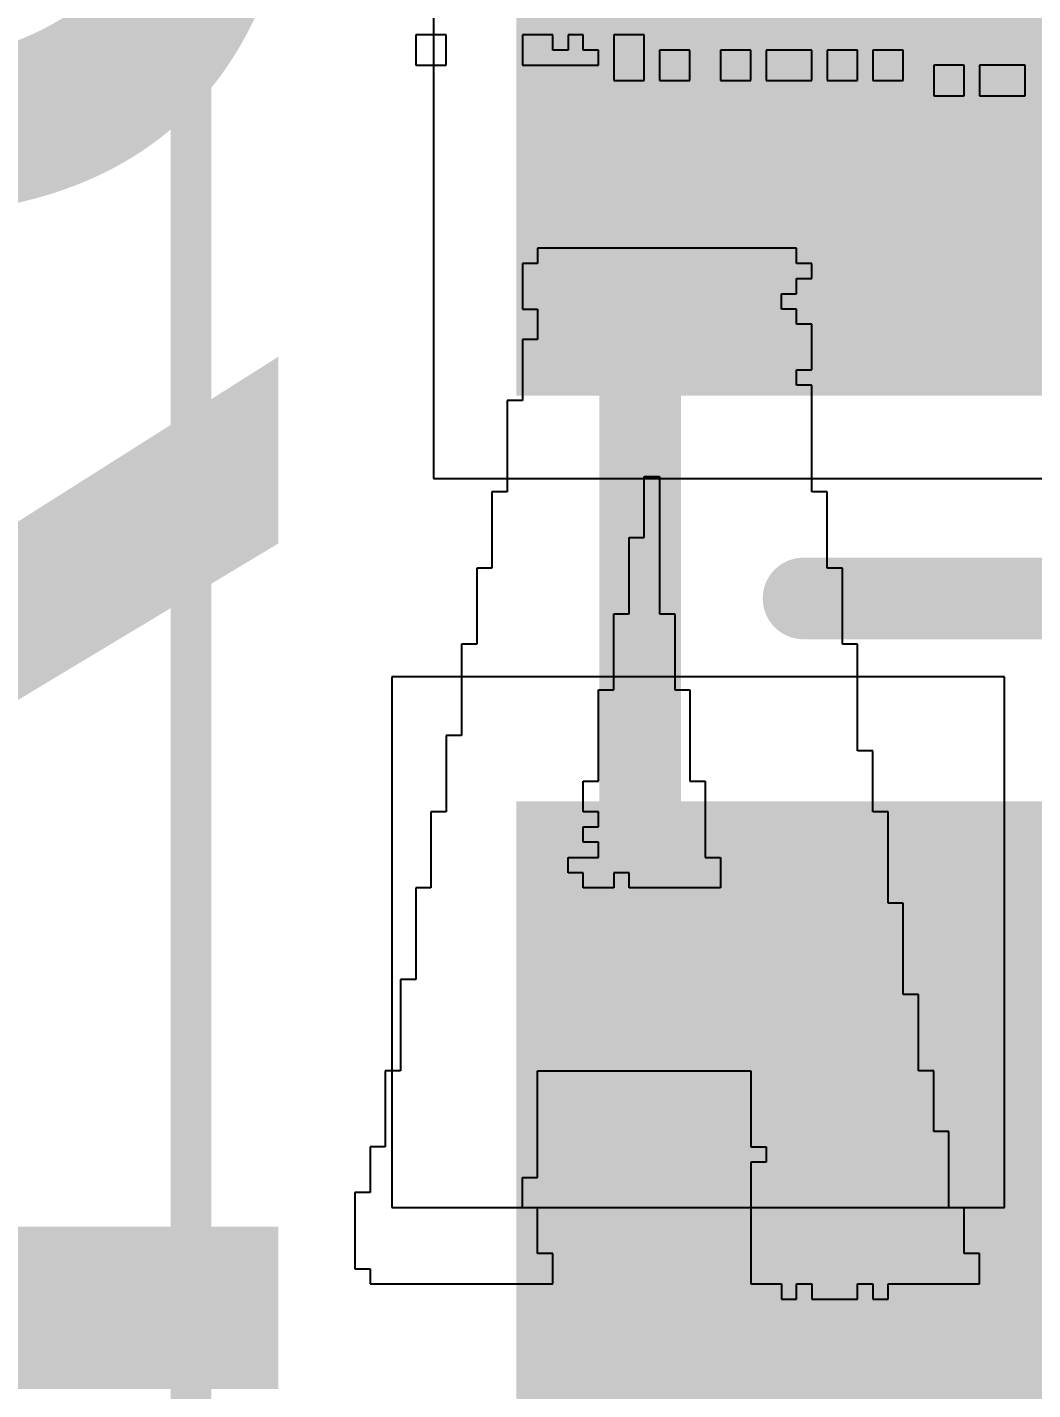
# Model space of a CAD drawing. Header units: millimetres. Extents: x 0 to 168, y 0 to 109.
# Drawn here: x 79.321 to 80.553, y 68.754 to 70.423 of the extents above; entities that cross this region are included whole.
import ezdxf

# ---------------------------------------------------------------- set-up
doc = ezdxf.new("R2010")
doc.units = ezdxf.units.MM
for name, color, linetype in [('BottomOverlay', 54, 'Continuous'), ('Mechanical13', 56, 'Continuous'), ('Mechanical15', 56, 'Continuous'), ('TopLayer', 1, 'Continuous'), ('TopOverlay', 2, 'Continuous'), ('TopPaste', 8, 'Continuous'), ('TopSolder', 216, 'Continuous')]:
    doc.layers.add(name, color=color, linetype=linetype)
doc.styles.add('Arial', font='arial.ttf', dxfattribs={"height": 0.2})

# ---------------------------------------------------------------- blocks, each defined once
blk = doc.blocks.new('RES0805_140')
at = {"layer": 'TopLayer'}
for points in [[(-1.65, -0.75), (-1.65, 0.75), (-0.35, 0.75), (-0.35, -0.75)], [(0.35, -0.75), (0.35, 0.75), (1.65, 0.75), (1.65, -0.75)]]:
    blk.add_hatch(color=1, dxfattribs=at).paths.add_polyline_path(points)
at = {"layer": 'TopPaste'}
for points in [[(-1.65, -0.75), (-1.65, 0.75), (-0.35, 0.75), (-0.35, -0.75)], [(0.35, -0.75), (0.35, 0.75), (1.65, 0.75), (1.65, -0.75)]]:
    blk.add_hatch(color=8, dxfattribs=at).paths.add_polyline_path(points)
at = {"layer": 'TopSolder'}
for points in [[(-1.7516, -0.8516), (-1.7516, 0.8516), (-0.2484, 0.8516), (-0.2484, -0.8516)], [(0.2484, -0.8516), (0.2484, 0.8516), (1.7516, 0.8516), (1.7516, -0.8516)]]:
    blk.add_hatch(color=216, dxfattribs=at).paths.add_polyline_path(points)
at = {"layer": 'Mechanical13', "const_width": 0.1}
blk.add_lwpolyline([(1.1, -0.7), (-1.1, -0.7)], dxfattribs=at)
at = {"layer": 'Mechanical15'}
for points, const_width in [([(0, -0.5), (0, 0.5)], 0.1), ([(2.15, -1.25), (-2.15, -1.25)], 0.05)]:
    blk.add_lwpolyline(points, dxfattribs=dict(at, const_width=const_width))
at = {"layer": 'Mechanical15', "const_width": 0.05}
blk.add_lwpolyline([(-0.025, -0.5, 1), (0.025, -0.5, 1)], format="xyb", close=True, dxfattribs=at)

msp = doc.modelspace()

# ---------------------------------------------------------------- linework, layer by layer
at = {"layer": 'BottomOverlay'}
for p, q in [((79.8345, 70.4132), (79.7971, 70.4132)), ((79.7971, 70.4132), (79.7971, 70.3945)), ((79.8345, 70.3945), (79.8345, 70.4132)), ((79.965, 70.4132), (79.9277, 70.4132)), ((79.9277, 70.4132), (79.9277, 70.3945)), ((79.965, 70.3945), (79.965, 70.4132)), ((80.0023, 70.4132), (79.9837, 70.4132)), ((79.9837, 70.4132), (79.9837, 70.3945)), ((80.0023, 70.3945), (80.0023, 70.4132)), ((80.077, 70.4132), (80.0396, 70.4132)), ((80.0396, 70.4132), (80.0396, 70.3945)), ((80.077, 70.3945), (80.077, 70.4132)), ((79.7971, 70.3945), (79.7971, 70.3759)), ((79.8345, 70.3759), (79.8345, 70.3945)), ((79.9277, 70.3945), (79.9277, 70.3759)), ((79.9837, 70.3945), (79.965, 70.3945)), ((80.021, 70.3945), (80.0023, 70.3945)), ((80.021, 70.3759), (80.021, 70.3945)), ((80.0396, 70.3945), (80.0396, 70.3759)), ((80.077, 70.3759), (80.077, 70.3945)), ((80.1329, 70.3945), (80.0956, 70.3945)), ((80.0956, 70.3945), (80.0956, 70.3759)), ((80.1329, 70.3759), (80.1329, 70.3945)), ((80.2075, 70.3945), (80.1702, 70.3945)), ((80.1702, 70.3945), (80.1702, 70.3759)), ((80.2075, 70.3759), (80.2075, 70.3945)), ((80.2821, 70.3945), (80.2262, 70.3945)), ((80.2262, 70.3945), (80.2262, 70.3759)), ((80.2821, 70.3759), (80.2821, 70.3945)), ((80.3381, 70.3945), (80.3008, 70.3945)), ((80.3008, 70.3945), (80.3008, 70.3759)), ((80.3381, 70.3759), (80.3381, 70.3945)), ((80.3941, 70.3945), (80.3568, 70.3945)), ((80.3568, 70.3945), (80.3568, 70.3759)), ((80.3941, 70.3759), (80.3941, 70.3945)), ((79.7971, 70.3759), (79.8345, 70.3759)), ((79.9277, 70.3759), (80.021, 70.3759)), ((80.0396, 70.3759), (80.0396, 70.3572)), ((80.077, 70.3572), (80.077, 70.3759)), ((80.0956, 70.3759), (80.0956, 70.3572)), ((80.1329, 70.3572), (80.1329, 70.3759)), ((80.1702, 70.3759), (80.1702, 70.3572)), ((80.2075, 70.3572), (80.2075, 70.3759)), ((80.2262, 70.3759), (80.2262, 70.3572)), ((80.2821, 70.3572), (80.2821, 70.3759)), ((80.3008, 70.3759), (80.3008, 70.3572)), ((80.3381, 70.3572), (80.3381, 70.3759)), ((80.3568, 70.3759), (80.3568, 70.3572)), ((80.3941, 70.3572), (80.3941, 70.3759)), ((80.4687, 70.3759), (80.4314, 70.3759)), ((80.4314, 70.3759), (80.4314, 70.3572)), ((80.4687, 70.3572), (80.4687, 70.3759)), ((80.5433, 70.3759), (80.4873, 70.3759)), ((80.4873, 70.3759), (80.4873, 70.3572)), ((80.5433, 70.3572), (80.5433, 70.3759)), ((80.0396, 70.3572), (80.077, 70.3572)), ((80.0956, 70.3572), (80.1329, 70.3572)), ((80.1702, 70.3572), (80.2075, 70.3572)), ((80.2262, 70.3572), (80.2821, 70.3572)), ((80.3008, 70.3572), (80.3381, 70.3572)), ((80.3568, 70.3572), (80.3941, 70.3572)), ((80.4314, 70.3572), (80.4314, 70.3386)), ((80.4687, 70.3386), (80.4687, 70.3572)), ((80.4873, 70.3572), (80.4873, 70.3386)), ((80.5433, 70.3386), (80.5433, 70.3572)), ((80.4314, 70.3386), (80.4687, 70.3386)), ((80.4873, 70.3386), (80.5433, 70.3386)), ((80.2635, 70.152), (79.9464, 70.152)), ((79.9464, 70.152), (79.9464, 70.1334)), ((80.2635, 70.1334), (80.2635, 70.152)), ((79.9464, 70.1334), (79.9277, 70.1334)), ((79.9277, 70.1334), (79.9277, 70.1147)), ((80.2821, 70.1334), (80.2635, 70.1334)), ((80.2821, 70.1147), (80.2821, 70.1334)), ((79.9277, 70.1147), (79.9277, 70.0961)), ((80.2635, 70.0961), (80.2635, 70.1147)), ((80.2635, 70.1147), (80.2821, 70.1147)), ((79.9277, 70.0961), (79.9277, 70.0774)), ((80.2448, 70.0774), (80.2448, 70.0961)), ((80.2448, 70.0961), (80.2635, 70.0961)), ((79.9277, 70.0774), (79.9464, 70.0774)), ((79.9464, 70.0774), (79.9464, 70.0588)), ((80.2635, 70.0774), (80.2448, 70.0774)), ((80.2635, 70.0588), (80.2635, 70.0774)), ((79.9464, 70.0588), (79.9464, 70.0401)), ((80.2821, 70.0588), (80.2635, 70.0588)), ((80.2821, 70.0401), (80.2821, 70.0588)), ((79.9464, 70.0401), (79.9277, 70.0401)), ((79.9277, 70.0401), (79.9277, 70.0214)), ((80.2821, 70.0214), (80.2821, 70.0401)), ((79.9277, 70.0214), (79.9277, 70.0028)), ((80.2821, 70.0028), (80.2821, 70.0214)), ((79.9277, 70.0028), (79.9277, 69.9841)), ((80.2635, 69.9841), (80.2635, 70.0028)), ((80.2635, 70.0028), (80.2821, 70.0028)), ((79.9277, 69.9841), (79.9277, 69.9655)), ((80.2821, 69.9841), (80.2635, 69.9841)), ((80.2821, 69.9655), (80.2821, 69.9841)), ((79.9277, 69.9655), (79.9091, 69.9655)), ((79.9091, 69.9655), (79.9091, 69.9468)), ((80.2821, 69.9468), (80.2821, 69.9655)), ((79.9091, 69.9468), (79.9091, 69.9282)), ((80.2821, 69.9282), (80.2821, 69.9468)), ((79.9091, 69.9282), (79.9091, 69.9095)), ((80.2821, 69.9095), (80.2821, 69.9282)), ((79.9091, 69.9095), (79.9091, 69.8909)), ((80.2821, 69.8909), (80.2821, 69.9095)), ((79.9091, 69.8909), (79.9091, 69.8722)), ((80.2821, 69.8722), (80.2821, 69.8909)), ((79.9091, 69.8722), (79.9091, 69.8536)), ((80.077, 69.8536), (80.077, 69.8722)), ((80.077, 69.8722), (80.0956, 69.8722)), ((80.0956, 69.8722), (80.0956, 69.8536)), ((80.2821, 69.8536), (80.2821, 69.8722)), ((79.9091, 69.8536), (79.8904, 69.8536)), ((79.8904, 69.8536), (79.8904, 69.8349)), ((80.077, 69.8349), (80.077, 69.8536)), ((80.0956, 69.8536), (80.0956, 69.8349)), ((80.3008, 69.8536), (80.2821, 69.8536)), ((80.3008, 69.8349), (80.3008, 69.8536)), ((79.8904, 69.8349), (79.8904, 69.8163)), ((80.077, 69.8163), (80.077, 69.8349)), ((80.0956, 69.8349), (80.0956, 69.8163)), ((80.3008, 69.8163), (80.3008, 69.8349)), ((79.8904, 69.8163), (79.8904, 69.7976)), ((80.077, 69.7976), (80.077, 69.8163)), ((80.0956, 69.8163), (80.0956, 69.7976)), ((80.3008, 69.7976), (80.3008, 69.8163)), ((79.8904, 69.7976), (79.8904, 69.779)), ((80.0583, 69.779), (80.0583, 69.7976)), ((80.0583, 69.7976), (80.077, 69.7976)), ((80.0956, 69.7976), (80.0956, 69.779)), ((80.3008, 69.779), (80.3008, 69.7976)), ((79.8904, 69.779), (79.8904, 69.7603)), ((80.0583, 69.7603), (80.0583, 69.779)), ((80.0956, 69.779), (80.0956, 69.7603)), ((80.3008, 69.7603), (80.3008, 69.779)), ((79.8904, 69.7603), (79.8718, 69.7603)), ((79.8718, 69.7603), (79.8718, 69.7416)), ((80.0583, 69.7416), (80.0583, 69.7603)), ((80.0956, 69.7603), (80.0956, 69.7416)), ((80.3195, 69.7603), (80.3008, 69.7603)), ((80.3195, 69.7416), (80.3195, 69.7603)), ((79.8718, 69.7416), (79.8718, 69.723)), ((80.0583, 69.723), (80.0583, 69.7416)), ((80.0956, 69.7416), (80.0956, 69.723)), ((80.3195, 69.723), (80.3195, 69.7416)), ((79.8718, 69.723), (79.8718, 69.7043)), ((80.0583, 69.7043), (80.0583, 69.723)), ((80.0956, 69.723), (80.0956, 69.7043)), ((80.3195, 69.7043), (80.3195, 69.723)), ((79.8718, 69.7043), (79.8718, 69.6857)), ((80.0396, 69.6857), (80.0396, 69.7043)), ((80.0396, 69.7043), (80.0583, 69.7043)), ((80.0956, 69.7043), (80.1143, 69.7043)), ((80.1143, 69.7043), (80.1143, 69.6857)), ((80.3195, 69.6857), (80.3195, 69.7043)), ((79.8718, 69.6857), (79.8718, 69.667)), ((80.0396, 69.667), (80.0396, 69.6857)), ((80.1143, 69.6857), (80.1143, 69.667)), ((80.3195, 69.667), (80.3195, 69.6857)), ((79.8718, 69.667), (79.8531, 69.667)), ((79.8531, 69.667), (79.8531, 69.6484)), ((80.0396, 69.6484), (80.0396, 69.667)), ((80.1143, 69.667), (80.1143, 69.6484)), ((80.3381, 69.667), (80.3195, 69.667)), ((80.3381, 69.6484), (80.3381, 69.667)), ((79.8531, 69.6484), (79.8531, 69.6297)), ((80.0396, 69.6297), (80.0396, 69.6484)), ((80.1143, 69.6484), (80.1143, 69.6297)), ((80.3381, 69.6297), (80.3381, 69.6484)), ((79.8531, 69.6297), (79.8531, 69.6111)), ((80.0396, 69.6111), (80.0396, 69.6297)), ((80.1143, 69.6297), (80.1143, 69.6111)), ((80.3381, 69.6111), (80.3381, 69.6297)), ((79.8531, 69.6111), (79.8531, 69.5924)), ((80.021, 69.5924), (80.021, 69.6111)), ((80.021, 69.6111), (80.0396, 69.6111)), ((80.1143, 69.6111), (80.1329, 69.6111)), ((80.1329, 69.6111), (80.1329, 69.5924)), ((80.3381, 69.5924), (80.3381, 69.6111)), ((79.8531, 69.5924), (79.8531, 69.5738)), ((80.021, 69.5738), (80.021, 69.5924)), ((80.1329, 69.5924), (80.1329, 69.5738)), ((80.3381, 69.5738), (80.3381, 69.5924)), ((79.8531, 69.5738), (79.8531, 69.5551)), ((80.021, 69.5551), (80.021, 69.5738)), ((80.1329, 69.5738), (80.1329, 69.5551)), ((80.3381, 69.5551), (80.3381, 69.5738)), ((79.8531, 69.5551), (79.8345, 69.5551)), ((79.8345, 69.5551), (79.8345, 69.5364)), ((80.021, 69.5364), (80.021, 69.5551)), ((80.1329, 69.5551), (80.1329, 69.5364)), ((80.3381, 69.5364), (80.3381, 69.5551)), ((79.8345, 69.5364), (79.8345, 69.5178)), ((80.021, 69.5178), (80.021, 69.5364)), ((80.1329, 69.5364), (80.1329, 69.5178)), ((80.3568, 69.5364), (80.3381, 69.5364)), ((80.3568, 69.5178), (80.3568, 69.5364)), ((79.8345, 69.5178), (79.8345, 69.4991)), ((80.021, 69.4991), (80.021, 69.5178)), ((80.1329, 69.5178), (80.1329, 69.4991)), ((80.3568, 69.4991), (80.3568, 69.5178)), ((79.8345, 69.4991), (79.8345, 69.4805)), ((80.0023, 69.4805), (80.0023, 69.4991)), ((80.0023, 69.4991), (80.021, 69.4991)), ((80.1329, 69.4991), (80.1516, 69.4991)), ((80.1516, 69.4991), (80.1516, 69.4805)), ((80.3568, 69.4805), (80.3568, 69.4991)), ((79.8345, 69.4805), (79.8345, 69.4618)), ((80.0023, 69.4618), (80.0023, 69.4805)), ((80.1516, 69.4805), (80.1516, 69.4618)), ((80.3568, 69.4618), (80.3568, 69.4805)), ((79.8345, 69.4618), (79.8158, 69.4618)), ((79.8158, 69.4618), (79.8158, 69.4432)), ((80.021, 69.4618), (80.0023, 69.4618)), ((80.021, 69.4432), (80.021, 69.4618)), ((80.1516, 69.4618), (80.1516, 69.4432)), ((80.3754, 69.4618), (80.3568, 69.4618)), ((80.3754, 69.4432), (80.3754, 69.4618)), ((79.8158, 69.4432), (79.8158, 69.4245)), ((80.0023, 69.4245), (80.0023, 69.4432)), ((80.0023, 69.4432), (80.021, 69.4432)), ((80.1516, 69.4432), (80.1516, 69.4245)), ((80.3754, 69.4245), (80.3754, 69.4432)), ((79.8158, 69.4245), (79.8158, 69.4059)), ((80.021, 69.4245), (80.0023, 69.4245)), ((80.021, 69.4059), (80.021, 69.4245)), ((80.1516, 69.4245), (80.1516, 69.4059)), ((80.3754, 69.4059), (80.3754, 69.4245)), ((79.8158, 69.4059), (79.8158, 69.3872)), ((79.9837, 69.3872), (79.9837, 69.4059)), ((79.9837, 69.4059), (80.021, 69.4059)), ((80.1516, 69.4059), (80.1702, 69.4059)), ((80.1702, 69.4059), (80.1702, 69.3872)), ((80.3754, 69.3872), (80.3754, 69.4059)), ((79.8158, 69.3872), (79.8158, 69.3686)), ((80.0023, 69.3872), (79.9837, 69.3872)), ((80.0023, 69.3686), (80.0023, 69.3872)), ((80.0583, 69.3872), (80.0396, 69.3872)), ((80.0396, 69.3872), (80.0396, 69.3686)), ((80.0583, 69.3686), (80.0583, 69.3872)), ((80.1702, 69.3872), (80.1702, 69.3686)), ((80.3754, 69.3686), (80.3754, 69.3872)), ((79.8158, 69.3686), (79.7971, 69.3686)), ((79.7971, 69.3686), (79.7971, 69.3499)), ((80.0396, 69.3686), (80.0023, 69.3686)), ((80.1702, 69.3686), (80.0583, 69.3686)), ((80.3754, 69.3499), (80.3754, 69.3686)), ((79.7971, 69.3499), (79.7971, 69.3313)), ((80.3941, 69.3499), (80.3754, 69.3499)), ((80.3941, 69.3313), (80.3941, 69.3499)), ((79.7971, 69.3313), (79.7971, 69.3126)), ((80.3941, 69.3126), (80.3941, 69.3313)), ((79.7971, 69.3126), (79.7971, 69.2939)), ((80.3941, 69.2939), (80.3941, 69.3126)), ((79.7971, 69.2939), (79.7971, 69.2753)), ((80.3941, 69.2753), (80.3941, 69.2939)), ((79.7971, 69.2753), (79.7971, 69.2566)), ((80.3941, 69.2566), (80.3941, 69.2753)), ((79.7971, 69.2566), (79.7785, 69.2566)), ((79.7785, 69.2566), (79.7785, 69.238)), ((80.3941, 69.238), (80.3941, 69.2566)), ((79.7785, 69.238), (79.7785, 69.2193)), ((80.4127, 69.238), (80.3941, 69.238)), ((80.4127, 69.2193), (80.4127, 69.238)), ((79.7785, 69.2193), (79.7785, 69.2007)), ((80.4127, 69.2007), (80.4127, 69.2193)), ((79.7785, 69.2007), (79.7785, 69.182)), ((80.4127, 69.182), (80.4127, 69.2007)), ((79.7785, 69.182), (79.7785, 69.1634)), ((80.4127, 69.1634), (80.4127, 69.182)), ((79.7785, 69.1634), (79.7785, 69.1447)), ((80.4127, 69.1447), (80.4127, 69.1634)), ((79.7785, 69.1447), (79.7598, 69.1447)), ((79.7598, 69.1447), (79.7598, 69.1261)), ((79.9464, 69.1261), (79.9464, 69.1447)), ((79.9464, 69.1447), (80.2075, 69.1447)), ((80.2075, 69.1447), (80.2075, 69.1261)), ((80.4314, 69.1447), (80.4127, 69.1447)), ((80.4314, 69.1261), (80.4314, 69.1447)), ((79.7598, 69.1261), (79.7598, 69.1074)), ((79.9464, 69.1074), (79.9464, 69.1261)), ((80.2075, 69.1261), (80.2075, 69.1074)), ((80.4314, 69.1074), (80.4314, 69.1261)), ((79.7598, 69.1074), (79.7598, 69.0888)), ((79.9464, 69.0888), (79.9464, 69.1074)), ((80.2075, 69.1074), (80.2075, 69.0888)), ((80.4314, 69.0888), (80.4314, 69.1074)), ((79.7598, 69.0888), (79.7598, 69.0701)), ((79.9464, 69.0701), (79.9464, 69.0888)), ((80.2075, 69.0888), (80.2075, 69.0701)), ((80.4314, 69.0701), (80.4314, 69.0888)), ((79.7598, 69.0701), (79.7598, 69.0514)), ((79.9464, 69.0514), (79.9464, 69.0701)), ((80.2075, 69.0701), (80.2075, 69.0514)), ((80.45, 69.0701), (80.4314, 69.0701)), ((80.45, 69.0514), (80.45, 69.0701)), ((79.7598, 69.0514), (79.7412, 69.0514)), ((79.7412, 69.0514), (79.7412, 69.0328)), ((79.9464, 69.0328), (79.9464, 69.0514)), ((80.2075, 69.0514), (80.2262, 69.0514)), ((80.2262, 69.0514), (80.2262, 69.0328)), ((80.45, 69.0328), (80.45, 69.0514)), ((79.7412, 69.0328), (79.7412, 69.0141)), ((79.9464, 69.0141), (79.9464, 69.0328)), ((80.2262, 69.0328), (80.2075, 69.0328)), ((80.2075, 69.0328), (80.2075, 69.0141)), ((80.45, 69.0141), (80.45, 69.0328)), ((79.7412, 69.0141), (79.7412, 68.9955)), ((79.9277, 68.9955), (79.9277, 69.0141)), ((79.9277, 69.0141), (79.9464, 69.0141)), ((80.2075, 69.0141), (80.2075, 68.9955)), ((80.45, 68.9955), (80.45, 69.0141)), ((79.7412, 68.9955), (79.7225, 68.9955)), ((79.7225, 68.9955), (79.7225, 68.9768)), ((79.9277, 68.9768), (79.9277, 68.9955)), ((80.2075, 68.9955), (80.2075, 68.9768)), ((80.45, 68.9768), (80.45, 68.9955)), ((79.7225, 68.9768), (79.7225, 68.9582)), ((79.9464, 68.9768), (79.9277, 68.9768)), ((79.9464, 68.9582), (79.9464, 68.9768)), ((80.2075, 68.9768), (80.2075, 68.9582)), ((80.4687, 68.9768), (80.45, 68.9768)), ((80.4687, 68.9582), (80.4687, 68.9768)), ((79.7225, 68.9582), (79.7225, 68.9395)), ((79.9464, 68.9395), (79.9464, 68.9582)), ((80.2075, 68.9582), (80.2075, 68.9395)), ((80.4687, 68.9395), (80.4687, 68.9582)), ((79.7225, 68.9395), (79.7225, 68.9209)), ((79.9464, 68.9209), (79.9464, 68.9395)), ((80.2075, 68.9395), (80.2075, 68.9209)), ((80.4687, 68.9209), (80.4687, 68.9395)), ((79.7225, 68.9209), (79.7225, 68.9022)), ((79.965, 68.9209), (79.9464, 68.9209)), ((79.965, 68.9022), (79.965, 68.9209)), ((80.2075, 68.9209), (80.2075, 68.9022)), ((80.4873, 68.9209), (80.4687, 68.9209)), ((80.4873, 68.9022), (80.4873, 68.9209)), ((79.7225, 68.9022), (79.7412, 68.9022)), ((79.7412, 68.9022), (79.7412, 68.8836)), ((79.965, 68.8836), (79.965, 68.9022)), ((80.2075, 68.9022), (80.2075, 68.8836)), ((80.4873, 68.8836), (80.4873, 68.9022)), ((79.7412, 68.8836), (79.965, 68.8836)), ((80.2075, 68.8836), (80.2448, 68.8836)), ((80.2448, 68.8836), (80.2448, 68.8649)), ((80.2635, 68.8649), (80.2635, 68.8836)), ((80.2635, 68.8836), (80.2821, 68.8836)), ((80.2821, 68.8836), (80.2821, 68.8649)), ((80.3381, 68.8649), (80.3381, 68.8836)), ((80.3381, 68.8836), (80.3568, 68.8836)), ((80.3568, 68.8836), (80.3568, 68.8649)), ((80.3754, 68.8649), (80.3754, 68.8836)), ((80.3754, 68.8836), (80.4873, 68.8836)), ((80.2448, 68.8649), (80.2635, 68.8649)), ((80.2821, 68.8649), (80.3381, 68.8649)), ((80.3568, 68.8649), (80.3754, 68.8649))]:
    msp.add_line(p, q, dxfattribs=at)
at = {"layer": 'TopLayer'}
for p, q in [((79.8188, 71.5762), (79.8188, 69.8698)), ((79.8188, 69.8698), (81.7252, 69.8698)), ((80.518, 69.627), (79.768, 69.627)), ((79.768, 69.627), (79.768, 68.977)), ((80.518, 68.977), (80.518, 69.627)), ((79.768, 68.977), (80.518, 68.977))]:
    msp.add_line(p, q, dxfattribs=at)

# ---------------------------------------------------------------- block references
at = {"rotation": 270}
msp.add_blockref('RES0805_140', (80.772, 69.723), dxfattribs=at)

# ---------------------------------------------------------------- texts
at = {"layer": 'TopOverlay', "style": 'Arial'}
msp.add_text('R5', height=1.524, rotation=90, dxfattribs=at).set_placement((79.6288, 68.5804))

doc.saveas('drawing.dxf')
